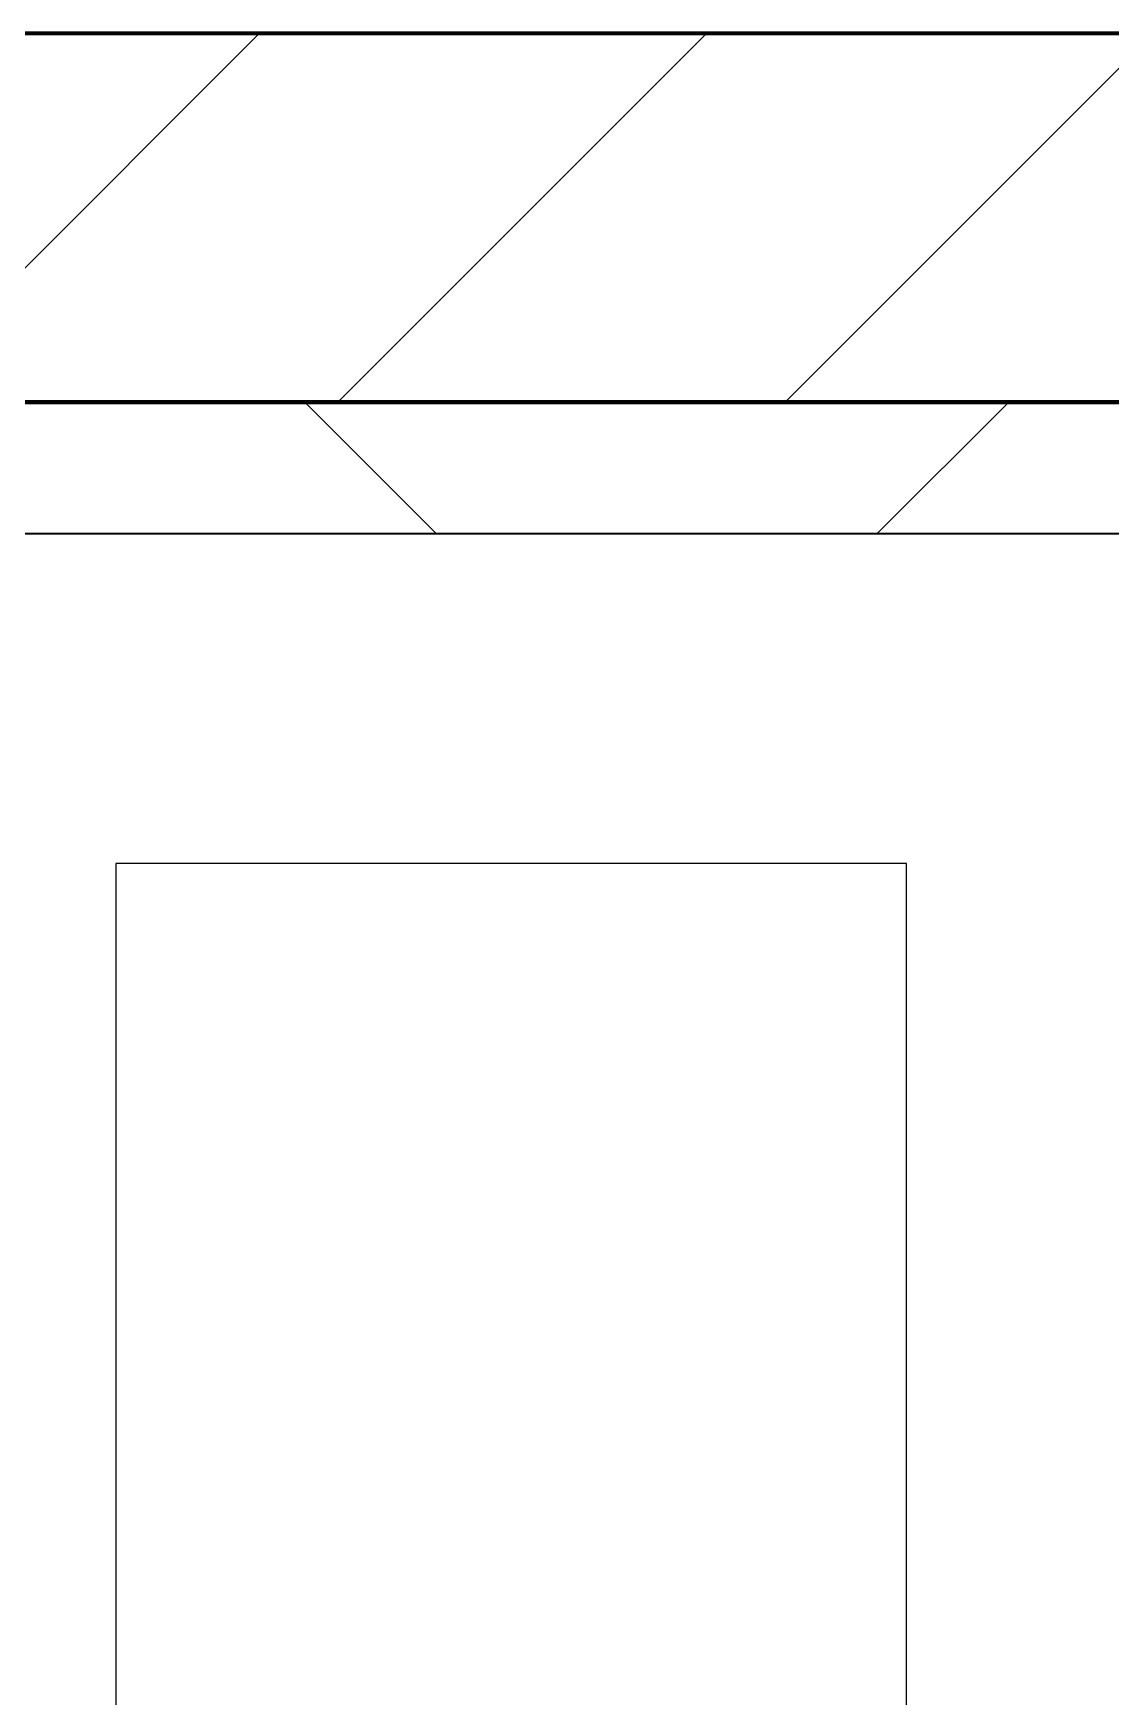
# Model space of a CAD drawing. Header units: millimetres. Extents: x -678720 to -601931, y -306 to 39239.
# Drawn here: x -666755 to -666346, y 8128 to 8759 of the extents above; entities that cross this region are included whole.
import ezdxf
from ezdxf.xclip import XClip

# ---------------------------------------------------------------- set-up
doc = ezdxf.new("R2010")
doc.units = ezdxf.units.MM
doc.header["$XCLIPFRAME"] = 0
doc.layers.add('000 - WIPEOUT', color=250, linetype='Continuous')
doc.layers.add('A11_ALU.SOLID SHEET', color=2, linetype='Continuous')
for name, color, linetype, lineweight in [('A-GLAZ-CURT', 2, 'Continuous', 9), ('A-WALL', 5, 'Continuous', 35), ('A-WALL-FNSH', 2, 'Continuous', 35), ('A-WALL-PATT', 1, 'Continuous', 35)]:
    doc.layers.add(name, color=color, linetype=linetype, lineweight=lineweight)

# ---------------------------------------------------------------- blocks, each defined once
blk = doc.blocks.new('PPLS-PP19_Custom Tile Pattern - Custom Tile Pattern-V78-4234-01 ENLARGED MULTI-PURPOSE LEVEL - REFLECTED CEILING PLAN - SHEET 5')
at = {"layer": 'A-GLAZ-CURT'}
for p, q in [((-300, 0), (300, 0)), ((300, 0), (-300, 0)), ((230.06, 0), (300, 0)), ((-300, -50), (300, -50)), ((300, -50), (-300, -50))]:
    blk.add_line(p, q, dxfattribs=at)
for points, knots in [([(171.51, 0), (176.48, 0), (193.23, 0), (201.73, 0), (208.81, 0), (213.9, 0), (241.96, 0), (266.73, 0), (281.71, 0), (291.71, 0), (296.52, 0), (297.86, 0), (298.09, 0)], [-7971.819559, -7971.819559, -7971.819559, -7971.819559, -7784.112253, -7606.717214, -7289.299508, -7042.621073, -6582.165592, -6068.460911, -5766.029927, -5566.724884, -5280.360606, -5199.253518, -5199.253518, -5199.253518, -5199.253518]), ([(300, 0), (288.22, 0), (262, 0), (230.43, 0), (219.94, 0), (219.02, 0)], [-12528.858583, -12528.858583, -12528.858583, -12528.858583, -11905.454923, -11162.864862, -10856.732305, -10856.732305, -10856.732305, -10856.732305]), ([(300, 0), (286.53, 0), (263.66, 0), (240.75, 0), (231.63, 0)], [-285.253232, -285.253232, -285.253232, -285.253232, -244.693688, -216.41141, -216.41141, -216.41141, -216.41141]), ([(284.76, 0), (284.76, 0), (285.09, 0), (287.47, 0), (293.59, 0), (297.76, 0), (300, 0)], [-4110.630118, -4110.630118, -4110.630118, -4110.630118, -4053.389046, -3959.664717, -3862.421465, -3746.95702, -3746.95702, -3746.95702, -3746.95702]), ([(297.38, 0), (295.84, 0), (291.62, 0), (285.38, 0), (284.87, 0)], [-4803.172655, -4803.172655, -4803.172655, -4803.172655, -4358.271401, -4143.037883, -4143.037883, -4143.037883, -4143.037883])]:
    blk.add_open_spline(points, degree=3, knots=knots, dxfattribs=at)
blk = doc.blocks.new('PPLS-PP19_Custom Tile Pattern - Custom Tile Pattern-V79-4234-01 ENLARGED MULTI-PURPOSE LEVEL - REFLECTED CEILING PLAN - SHEET 5')
at = {"layer": 'A-GLAZ-CURT'}
for p, q in [((-300, 0), (300, 0)), ((300, 0), (-300, 0)), ((-293.07, 0), (-275.75, 0)), ((-275.75, 0), (-293.07, 0)), ((-222.32, 0), (-205, 0)), ((-205, 0), (-222.32, 0)), ((-300, -50), (300, -50)), ((300, -50), (-300, -50))]:
    blk.add_line(p, q, dxfattribs=at)
at = {"layer": 'A-GLAZ-CURT', "flags": 128}
for points in [[(-300, 0), (-291.56, 0), (-283.3, 0), (-275.2, 0), (-267.26, 0), (-259.45, 0), (-251.77, 0), (-244.2, 0), (-236.74, 0)], [(-236.97, 0), (-244.39, 0), (-251.96, 0), (-259.67, 0), (-267.51, 0), (-275.48, 0), (-283.55, 0), (-291.73, 0), (-300, 0)], [(-236.52, 0), (-229.36, 0), (-222.06, 0), (-214.83, 0), (-207.71, 0), (-200.76, 0), (-194.02, 0), (-187.54, 0), (-181.38, 0), (-175.58, 0), (-170.58, 0)], [(-170.59, 0), (-174.47, 0), (-179.49, 0), (-184.81, 0), (-190.44, 0), (-196.37, 0), (-202.58, 0), (-209.04, 0), (-215.73, 0), (-222.63, 0), (-229.72, 0), (-236.52, 0)], [(-170.25, 0), (-165.64, 0), (-162.01, 0), (-159.53, 0), (-157.46, 0), (-154.52, 0), (-149.42, 0), (-141.84, 0), (-132.81, 0), (-126.08, 0)], [(-125.17, 0), (-128.55, 0), (-134.16, 0), (-140.03, 0), (-145.5, 0), (-150.63, 0), (-155.53, 0), (-160.27, 0), (-164.95, 0), (-169.65, 0)]]:
    blk.add_lwpolyline(points, dxfattribs=at)
at = {"layer": 'A-GLAZ-CURT'}
for points, knots in [([(-300, 0), (-284.65, 0), (-236.57, 0), (-174.61, 0), (-129.95, 0), (-110.8, 0), (-99.5, 0), (-91.46, 0)], [-5323.127839, -5323.127839, -5323.127839, -5323.127839, -4502.809032, -2700.551212, -1002.059161, -460.363443, 0, 0, 0, 0]), ([(-171.17, 0), (-184.6, 0), (-218.63, 0), (-262.56, 0), (-294.48, 0), (-300, 0)], [-16151.889957, -16151.889957, -16151.889957, -16151.889957, -15131.813646, -13729.592194, -13439.944408, -13439.944408, -13439.944408, -13439.944408]), ([(-137.88, 0), (-140.56, 0), (-147.66, 0), (-147.69, 0), (-158.72, 0), (-174.02, 0), (-185.59, 0), (-209.77, 0), (-232.01, 0), (-255.22, 0), (-262.59, 0), (-264.9, 0), (-265.4, 0)], [-3187.727384, -3187.727384, -3187.727384, -3187.727384, -2919.378265, -2477.344047, -2237.412286, -2029.680487, -1755.085331, -1400.429864, -858.079193, -543.655514, -208.940337, 0, 0, 0, 0]), ([(-258.6, 0), (-257.91, 0), (-254.26, 0), (-246.04, 0), (-239.02, 0), (-236.52, 0)], [-5722.54675, -5722.54675, -5722.54675, -5722.54675, -5657.471696, -5413.335975, -5277.402466, -5277.402466, -5277.402466, -5277.402466]), ([(-235.65, 0), (-231.17, 0), (-223.37, 0), (-213.1, 0), (-200.2, 0), (-187.01, 0), (-176.88, 0), (-171.08, 0)], [-5261.670502, -5261.670502, -5261.670502, -5261.670502, -5017.494783, -4832.723979, -4666.091899, -4349.945572, -4071.073527, -4071.073527, -4071.073527, -4071.073527]), ([(-133.82, 0), (-135.51, 0), (-137.8, 0), (-149.31, 0), (-162.01, 0), (-177.91, 0), (-199.46, 0), (-216.65, 0), (-231.26, 0), (-233.46, 0), (-234, 0)], [-2731.647847, -2731.647847, -2731.647847, -2731.647847, -2418.507304, -2308.929706, -2113.765672, -1763.376603, -1422.553702, -978.033455, -846.069444, -682.911962, -682.911962, -682.911962, -682.911962]), ([(-233.49, 0), (-233.44, 0), (-232.38, 0), (-230.74, 0), (-225.3, 0), (-223.63, 0)], [-455.274641, -455.274641, -455.274641, -455.274641, -440.605512, -119.536984, 0, 0, 0, 0]), ([(-223.63, 0), (-219.39, 0), (-206.17, 0), (-188.58, 0), (-169.02, 0), (-152.12, 0), (-136.84, 0), (-127.33, 0), (-124.19, 0), (-123.43, 0), (-123.28, 0)], [-5463.295695, -5463.295695, -5463.295695, -5463.295695, -5161.076232, -4739.070012, -4465.409639, -4149.119819, -3839.893365, -3647.167523, -3488.92562, -3439.852845, -3439.852845, -3439.852845, -3439.852845]), ([(-170.61, 0), (-169.29, 0), (-164.42, 0), (-158.7, 0), (-157.22, 0)], [-4063.578502, -4063.578502, -4063.578502, -4063.578502, -4000.813434, -3840.635403, -3840.635403, -3840.635403, -3840.635403]), ([(-104.69, 0), (-113.82, 0), (-134.24, 0), (-157.86, 0), (-170.6, 0)], [-18088.99392, -18088.99392, -18088.99392, -18088.99392, -17136.203329, -16166.485742, -16166.485742, -16166.485742, -16166.485742]), ([(-152.35, 0), (-151.03, 0), (-147.71, 0), (-143.57, 0), (-138.62, 0)], [-3494.978217, -3494.978217, -3494.978217, -3494.978217, -3371.022232, -3227.460399, -3227.460399, -3227.460399, -3227.460399]), ([(-118.78, 0), (-121.86, 0), (-126.28, 0), (-136.96, 0), (-147.46, 0), (-150.03, 0), (-150.57, 0)], [-5938.474035, -5938.474035, -5938.474035, -5938.474035, -5700.061948, -5508.838257, -5298.784692, -5196.16478, -5196.16478, -5196.16478, -5196.16478]), ([(-150.34, 0), (-150.07, 0), (-147.75, 0), (-142.6, 0), (-127.26, 0), (-113.24, 0), (-106.77, 0), (-105.23, 0)], [-4948.728362, -4948.728362, -4948.728362, -4948.728362, -4883.323924, -4440.880425, -4054.690705, -3793.097032, -3711.546272, -3711.546272, -3711.546272, -3711.546272]), ([(-104.69, 0), (-106.11, 0), (-117.75, 0), (-130.52, 0), (-147.74, 0), (-149.07, 0)], [-7080.521956, -7080.521956, -7080.521956, -7080.521956, -7004.680444, -6449.282163, -6277.220794, -6277.220794, -6277.220794, -6277.220794]), ([(-148.23, 0), (-146.94, 0), (-140.15, 0), (-137.28, 0), (-133.93, 0), (-128.78, 0), (-126.5, 0)], [-6162.058746, -6162.058746, -6162.058746, -6162.058746, -6017.569127, -5560.701257, -5364.112219, -5231.017328, -5231.017328, -5231.017328, -5231.017328]), ([(-104.72, 0), (-111.88, 0), (-123.44, 0), (-139.03, 0), (-146.11, 0), (-146.95, 0)], [-1331.084425, -1331.084425, -1331.084425, -1331.084425, -945.742622, -741.901385, -489.130243, -489.130243, -489.130243, -489.130243]), ([(-146.69, 0), (-146.59, 0), (-145.49, 0), (-135.69, 0), (-128.29, 0), (-125.15, 0)], [-420.34245, -420.34245, -420.34245, -420.34245, -406.956646, -290.263673, 0, 0, 0, 0]), ([(-127.41, 0), (-131.63, 0), (-133.16, 0), (-134.09, 0), (-134.15, 0)], [-8540.990293, -8540.990293, -8540.990293, -8540.990293, -8266.114998, -8246.473386, -8246.473386, -8246.473386, -8246.473386]), ([(-134.15, 0), (-133.32, 0), (-130.31, 0), (-117.33, 0), (-92.04, 0), (-74.02, 0), (-62.74, 0), (-60.36, 0), (-59.97, 0)], [-7657.439573, -7657.439573, -7657.439573, -7657.439573, -7293.749979, -6839.55839, -6236.997189, -5713.340575, -5140.470607, -5006.787413, -5006.787413, -5006.787413, -5006.787413]), ([(-120.13, 0), (-120.14, 0), (-120.24, 0), (-121.3, 0), (-129.25, 0), (-133.82, 0)], [-2933.992132, -2933.992132, -2933.992132, -2933.992132, -2920.575025, -2840.280255, -2731.647847, -2731.647847, -2731.647847, -2731.647847]), ([(-113.43, 0), (-113.44, 0), (-113.96, 0), (-119.73, 0), (-125.43, 0), (-127.03, 0), (-127.41, 0)], [-328.499627, -328.499627, -328.499627, -328.499627, -282.672656, -98.539552, -24.539552, 0, 0, 0, 0]), ([(-126.5, 0), (-122.44, 0), (-114.99, 0), (-107.93, 0), (-105.37, 0)], [-5231.017328, -5231.017328, -5231.017328, -5231.017328, -4994.692869, -4857.373233, -4857.373233, -4857.373233, -4857.373233]), ([(-125.15, 0), (-124.93, 0), (-121.96, 0), (-114.15, 0), (-106.83, 0), (-104.68, 0)], [-3362.7396, -3362.7396, -3362.7396, -3362.7396, -3342.215224, -3074.362186, -2960.854776, -2960.854776, -2960.854776, -2960.854776]), ([(-122.08, 0), (-122.01, 0), (-121.69, 0), (-121.2, 0), (-120.88, 0)], [-3136.336417, -3136.336417, -3136.336417, -3136.336417, -3110.304437, -3035.164275, -3035.164275, -3035.164275, -3035.164275]), ([(-39.69, 0), (-40.51, 0), (-45.14, 0), (-46.13, 0), (-60.59, 0), (-81.23, 0), (-99.51, 0), (-114.02, 0), (-117.28, 0), (-118.78, 0)], [-1732.054927, -1732.054927, -1732.054927, -1732.054927, -1672.078046, -1405.135169, -1060.00838, -740.068933, -229.489605, -116.330425, 0, 0, 0, 0]), ([(-117.74, 0), (-117.19, 0), (-114.78, 0), (-113.43, 0), (-113.43, 0)], [-821.249067, -821.249067, -821.249067, -821.249067, -394.672656, -330.879064, -330.879064, -330.879064, -330.879064]), ([(-38.81, 0), (-38.97, 0), (-40.95, 0), (-44.32, 0), (-58.97, 0), (-85.2, 0), (-107.61, 0), (-116.56, 0), (-117.56, 0)], [-3885.365124, -3885.365124, -3885.365124, -3885.365124, -3858.647035, -3538.256648, -2842.901703, -2193.204658, -1433.981041, -985.49888, -985.49888, -985.49888, -985.49888]), ([(-115.82, 0), (-114.96, 0), (-110.41, 0), (-96.78, 0), (-71.33, 0), (-42.53, 0), (-12.78, 0), (4.23, 0), (9.64, 0), (10.14, 0), (10.18, 0)], [-5724.064692, -5724.064692, -5724.064692, -5724.064692, -5430.283136, -5103.229623, -4799.173296, -4065.652676, -3589.737505, -3285.047089, -3066.359526, -3044.715262, -3044.715262, -3044.715262, -3044.715262]), ([(-39.19, 0), (-39.71, 0), (-45.29, 0), (-56.24, 0), (-75.59, 0), (-94, 0), (-112.01, 0), (-114.94, 0), (-115.63, 0)], [-1826.829157, -1826.829157, -1826.829157, -1826.829157, -1792.521578, -1466.981642, -1208.454564, -789.402658, -501.969187, -243.577221, -243.577221, -243.577221, -243.577221]), ([(-72.93, 0), (-75.51, 0), (-84.86, 0), (-96.58, 0), (-104.68, 0)], [-19442.345229, -19442.345229, -19442.345229, -19442.345229, -18935.241197, -18089.392985, -18089.392985, -18089.392985, -18089.392985]), ([(-104.68, 0), (-99.04, 0), (-88.56, 0), (-75.26, 0), (-68.41, 0), (-65.12, 0), (-63.63, 0)], [-3701.848902, -3701.848902, -3701.848902, -3701.848902, -3402.597032, -3144.956779, -3050.982048, -2969.237017, -2969.237017, -2969.237017, -2969.237017]), ([(-86.16, 0), (-91.37, 0), (-97.43, 0), (-103.89, 0), (-104.68, 0)], [-1681.3698, -1681.3698, -1681.3698, -1681.3698, -1374.161226, -1331.737359, -1331.737359, -1331.737359, -1331.737359]), ([(-104.67, 0), (-99.06, 0), (-84.01, 0), (-63.44, 0), (-54.4, 0), (-48.93, 0), (-42.45, 0), (-38.95, 0)], [-4844.860706, -4844.860706, -4844.860706, -4844.860706, -4542.524482, -4008.285538, -3689.699207, -3546.54457, -3362.796854, -3362.796854, -3362.796854, -3362.796854]), ([(-39.4, 0), (-43.56, 0), (-56.17, 0), (-76.81, 0), (-96.3, 0), (-104.11, 0)], [-8369.627725, -8369.627725, -8369.627725, -8369.627725, -8073.216054, -7508.296369, -7090.9346, -7090.9346, -7090.9346, -7090.9346]), ([(-103.63, 0), (-102.87, 0), (-96.51, 0), (-85.29, 0), (-71.67, 0), (-65.93, 0), (-65.07, 0)], [-2942.39715, -2942.39715, -2942.39715, -2942.39715, -2902.289527, -2605.247022, -2322.099534, -2241.8264, -2241.8264, -2241.8264, -2241.8264]), ([(-91.46, 0), (-90.09, 0), (-84.7, 0), (-77.43, 0), (-72.73, 0), (-72.64, 0), (-72.64, 0)], [-19832.387487, -19832.387487, -19832.387487, -19832.387487, -19753.885894, -19541.04734, -19478.625389, -19471.062469, -19471.062469, -19471.062469, -19471.062469]), ([(-63.96, 0), (-64.13, 0), (-72.5, 0), (-80.63, 0), (-86.16, 0)], [-2171.769325, -2171.769325, -2171.769325, -2171.769325, -2007.031671, -1681.3698, -1681.3698, -1681.3698, -1681.3698]), ([(-29.03, 0), (-33.97, 0), (-43.74, 0), (-56.37, 0), (-71.66, 0), (-77.83, 0), (-82.66, 0), (-83.28, 0), (-83.28, 0)], [-2680.714891, -2680.714891, -2680.714891, -2680.714891, -2413.671296, -2161.752162, -2006.592567, -1646.621388, -1424.436217, -1393.971743, -1393.971743, -1393.971743, -1393.971743]), ([(-83.28, 0), (-83.28, 0), (-82.91, 0), (-76.14, 0), (-62.97, 0), (-50.15, 0), (-42.19, 0), (-39.92, 0)], [-1393.4169, -1393.4169, -1393.4169, -1393.4169, -1353.722004, -1274.333717, -1073.56893, -651.549973, -428.914382, -428.914382, -428.914382, -428.914382]), ([(-66.39, 0), (-66.39, 0), (-63.63, 0), (-53.63, 0), (-34.42, 0), (-29.82, 0), (-29.19, 0)], [-2493.31794, -2493.31794, -2493.31794, -2493.31794, -2315.303971, -1809.437387, -963.711516, -666.19313, -666.19313, -666.19313, -666.19313]), ([(31.18, 0), (25.97, 0), (11.99, 0), (-16.92, 0), (-47.42, 0), (-65.77, 0), (-66.37, 0), (-66.38, 0)], [-4496.803627, -4496.803627, -4496.803627, -4496.803627, -4222.080604, -3745.412743, -2981.410125, -2542.574734, -2498.224237, -2498.224237, -2498.224237, -2498.224237]), ([(-63.63, 0), (-61.49, 0), (-57.39, 0), (-54.49, 0), (-45.2, 0), (-40.79, 0), (-40.46, 0), (-40.44, 0)], [-2969.237017, -2969.237017, -2969.237017, -2969.237017, -2851.217951, -2734.127174, -2474.780881, -2410.990208, -2350.645972, -2350.645972, -2350.645972, -2350.645972]), ([(-58.83, 0), (-58.37, 0), (-57.29, 0), (-54.23, 0), (-46.33, 0), (-42.62, 0), (-41.76, 0)], [-4859.52896, -4859.52896, -4859.52896, -4859.52896, -4680.891996, -4469.85053, -4321.566175, -4270.495146, -4270.495146, -4270.495146, -4270.495146]), ([(-51.83, 0), (-51.83, 0), (-51.78, 0), (-47.4, 0), (-46.01, 0), (-40.22, 0), (-36.78, 0)], [-632.814994, -632.814994, -632.814994, -632.814994, -627.965721, -508.377888, -260.442412, 0, 0, 0, 0]), ([(76.63, 0), (74.8, 0), (67.65, 0), (53.52, 0), (37, 0), (24.07, 0), (12.82, 0), (-2.9, 0), (-20.62, 0), (-32.81, 0), (-44.85, 0), (-51.43, 0), (-51.79, 0)], [-3095.572228, -3095.572228, -3095.572228, -3095.572228, -2950.589685, -2634.532728, -2313.748533, -2106.613311, -1925.670641, -1617.263037, -1290.787923, -1039.307308, -819.71621, -644.910881, -644.910881, -644.910881, -644.910881]), ([(-41.76, 0), (-39.9, 0), (-37.72, 0), (-36.92, 0), (-36.77, 0)], [-4270.495146, -4270.495146, -4270.495146, -4270.495146, -4161.040818, -4106.245333, -4106.245333, -4106.245333, -4106.245333]), ([(-38.75, 0), (-37.91, 0), (-28.63, 0), (-18.03, 0), (8.61, 0), (15.02, 0), (22.17, 0), (25.73, 0), (27.13, 0)], [-3359.170446, -3359.170446, -3359.170446, -3359.170446, -3315.260113, -2864.387349, -2439.246196, -2084.094819, -1956.422387, -1876.975858, -1876.975858, -1876.975858, -1876.975858]), ([(-26.75, 0), (-27.82, 0), (-32.14, 0), (-36.69, 0), (-38.75, 0)], [-8718.362214, -8718.362214, -8718.362214, -8718.362214, -8532.293389, -8385.18147, -8385.18147, -8385.18147, -8385.18147]), ([(9.32, 0), (9.08, 0), (7.65, 0), (2.57, 0), (-12.23, 0), (-25.01, 0), (-34.35, 0), (-38.74, 0)], [-2922.926651, -2922.926651, -2922.926651, -2922.926651, -2882.788014, -2720.818881, -2518.50168, -2125.455881, -1836.493425, -1836.493425, -1836.493425, -1836.493425]), ([(-38.67, 0), (-37.83, 0), (-35.3, 0), (-33.57, 0), (-29.94, 0), (-28.57, 0)], [-386.224049, -386.224049, -386.224049, -386.224049, -296.515819, -83.513472, 0, 0, 0, 0]), ([(-36.33, 0), (-36.43, 0), (-36.84, 0), (-37.8, 0), (-38.34, 0)], [-1855.773136, -1855.773136, -1855.773136, -1855.773136, -1810.870157, -1766.403608, -1766.403608, -1766.403608, -1766.403608]), ([(-36.78, 0), (-32.43, 0), (-19.22, 0), (8.83, 0), (43.36, 0), (70.92, 0), (82.12, 0), (83.66, 0)], [-6191.144455, -6191.144455, -6191.144455, -6191.144455, -5862.463379, -5340.621928, -4573.028122, -4094.177415, -3869.465285, -3869.465285, -3869.465285, -3869.465285]), ([(-36.29, 0), (-36.29, 0), (-34.66, 0), (-28.88, 0), (-26.95, 0), (-26.54, 0)], [-9150.272121, -9150.272121, -9150.272121, -9150.272121, -9057.163041, -8919.836787, -8834.607043, -8834.607043, -8834.607043, -8834.607043]), ([(30.82, 0), (29.27, 0), (20.14, 0), (3.54, 0), (-16.58, 0), (-34.76, 0), (-36.04, 0)], [-10462.034656, -10462.034656, -10462.034656, -10462.034656, -10363.088938, -9884.23066, -9424.652049, -9182.880979, -9182.880979, -9182.880979, -9182.880979]), ([(-33.34, 0), (-33.34, 0), (-32.93, 0), (-31.16, 0), (-30.52, 0)], [-2415.024266, -2415.024266, -2415.024266, -2415.024266, -2357.633367, -2323.618664, -2323.618664, -2323.618664, -2323.618664]), ([(26.01, 0), (25.86, 0), (18.28, 0), (2.64, 0), (-17.84, 0), (-30.57, 0), (-31.82, 0), (-32, 0)], [-3775.88033, -3775.88033, -3775.88033, -3775.88033, -3766.694881, -3333.063701, -2994.501669, -2698.150104, -2614.070998, -2614.070998, -2614.070998, -2614.070998]), ([(-30.76, 0), (-30.73, 0), (-29.99, 0), (-23.47, 0), (-15.75, 0), (-15.19, 0)], [-54176.191683, -54176.191683, -54176.191683, -54176.191683, -54157.274271, -53749.15266, -53717.791567, -53717.791567, -53717.791567, -53717.791567]), ([(-30.52, 0), (-27.11, 0), (-17.83, 0), (4.88, 0), (18.66, 0), (26.74, 0)], [-2323.618664, -2323.618664, -2323.618664, -2323.618664, -2142.497158, -1716.209403, -1258.626777, -1258.626777, -1258.626777, -1258.626777]), ([(-13, 0), (-14.35, 0), (-17.68, 0), (-25.97, 0), (-29.52, 0), (-30.21, 0)], [-55207.591944, -55207.591944, -55207.591944, -55207.591944, -54789.006179, -54461.685999, -54290.791712, -54290.791712, -54290.791712, -54290.791712]), ([(8.33, 0), (8.19, 0), (7.18, 0), (0.32, 0), (-13.89, 0), (-24.92, 0), (-29.03, 0)], [-3574.286521, -3574.286521, -3574.286521, -3574.286521, -3526.962355, -3285.499107, -2903.012179, -2680.714891, -2680.714891, -2680.714891, -2680.714891]), ([(-28.98, 0), (-28.66, 0), (-27.39, 0), (-24.45, 0), (-22.56, 0)], [-166.548282, -166.548282, -166.548282, -166.548282, -102.06493, 0, 0, 0, 0]), ([(-28.57, 0), (-26.93, 0), (-20.29, 0), (-11.45, 0), (2.08, 0), (13.15, 0), (21.24, 0), (24.62, 0), (24.72, 0), (24.72, 0)], [-5361.429781, -5361.429781, -5361.429781, -5361.429781, -5261.36855, -5050.479954, -4785.90057, -4596.498881, -4445.288762, -4384.376941, -4376.041937, -4376.041937, -4376.041937, -4376.041937]), ([(-22.56, 0), (-20.27, 0), (-17.03, 0), (-11.36, 0), (-7.66, 0), (-6.6, 0), (-6.44, 0)], [-56468.192263, -56468.192263, -56468.192263, -56468.192263, -56344.022017, -56303.229861, -56166.290093, -56124.392176, -56124.392176, -56124.392176, -56124.392176]), ([(-15.19, 0), (-13.07, 0), (7.48, 0), (42.82, 0), (88.72, 0), (120.63, 0), (138.28, 0), (138.53, 0)], [-461.142613, -461.142613, -461.142613, -461.142613, -429.606584, -390.253598, -346.313304, -291.370682, -290.5735, -290.5735, -290.5735, -290.5735]), ([(-6.54, 0), (-6.73, 0), (-7.2, 0), (-7.6, 0), (-7.79, 0)], [-56009.792147, -56009.792147, -56009.792147, -56009.792147, -55949.290093, -55895.192118, -55895.192118, -55895.192118, -55895.192118]), ([(-2.63, 0), (-2.47, 0), (-1.22, 0), (4.92, 0), (15.97, 0), (22.54, 0), (24.49, 0)], [-226.825321, -226.825321, -226.825321, -226.825321, -220.269177, -206.416616, -198.214427, -187.717507, -187.717507, -187.717507, -187.717507]), ([(26.99, 0), (23.84, 0), (10.74, 0), (3.08, 0), (-1.67, 0), (-2.25, 0)], [-297.219386, -297.219386, -297.219386, -297.219386, -285.83788, -246.234814, -234.646884, -234.646884, -234.646884, -234.646884]), ([(24.69, 0), (24.54, 0), (20.99, 0), (15.48, 0), (10.8, 0), (9.63, 0)], [-4368.572414, -4368.572414, -4368.572414, -4368.572414, -4306.476363, -4080.000647, -3772.857994, -3772.857994, -3772.857994, -3772.857994]), ([(18.16, 0), (19.15, 0), (24.25, 0), (25.66, 0), (26.12, 0)], [-5700.113719, -5700.113719, -5700.113719, -5700.113719, -5554.232259, -5302.431367, -5302.431367, -5302.431367, -5302.431367]), ([(26.94, 0), (24.66, 0), (20.4, 0), (18.85, 0), (18.16, 0)], [-6089.998379, -6089.998379, -6089.998379, -6089.998379, -5972.647715, -5832.674503, -5832.674503, -5832.674503, -5832.674503]), ([(93.08, 0), (89.53, 0), (84.61, 0), (74.4, 0), (62.26, 0), (51.85, 0), (43.81, 0), (32.53, 0), (27.96, 0), (27.14, 0)], [-7462.336298, -7462.336298, -7462.336298, -7462.336298, -7135.649961, -6924.452779, -6738.82075, -6548.303034, -6314.283804, -6135.05769, -6093.411261, -6093.411261, -6093.411261, -6093.411261]), ([(103.09, 0), (101.08, 0), (86.31, 0), (63.34, 0), (39.66, 0), (29.96, 0), (27.15, 0)], [-375.435014, -375.435014, -375.435014, -375.435014, -369.147452, -330.153101, -307.516438, -297.410842, -297.410842, -297.410842, -297.410842]), ([(27.15, 0), (27.94, 0), (30.84, 0), (37.44, 0), (45.92, 0), (57.76, 0), (64.47, 0), (72.74, 0), (75.22, 0), (76.03, 0), (76.21, 0)], [-1250.954603, -1250.954603, -1250.954603, -1250.954603, -1206.526904, -1089.329421, -901.315459, -753.071572, -495.328968, -421.953223, -334.951786, -290.452333, -290.452333, -290.452333, -290.452333]), ([(70.61, 0), (66.16, 0), (55.8, 0), (40.21, 0), (32.21, 0), (27.19, 0)], [-4647.237329, -4647.237329, -4647.237329, -4647.237329, -4326.416877, -4098.545751, -3799.024993, -3799.024993, -3799.024993, -3799.024993]), ([(27.44, 0), (27.9, 0), (29.54, 0), (38.07, 0), (53.39, 0), (71.67, 0), (84.83, 0), (85.88, 0), (90.84, 0), (92.75, 0)], [-5037.309798, -5037.309798, -5037.309798, -5037.309798, -4887.603822, -4705.298446, -4353.683244, -3960.84581, -3759.045785, -3336.541051, -2916.337252, -2916.337252, -2916.337252, -2916.337252]), ([(27.59, 0), (28.45, 0), (32.39, 0), (39.04, 0), (51.19, 0), (58.74, 0), (61.34, 0), (61.45, 0)], [-1868.220474, -1868.220474, -1868.220474, -1868.220474, -1818.904206, -1645.594513, -1443.202566, -1228.752106, -1120.932285, -1120.932285, -1120.932285, -1120.932285]), ([(27.89, 0), (29.09, 0), (33.4, 0), (48.37, 0), (71.92, 0), (100.57, 0), (116.36, 0), (128.63, 0), (128.95, 0)], [-147.777612, -147.777612, -147.777612, -147.777612, -135.792042, -118.513713, -97.899267, -63.759246, -39.050993, -35.895543, -35.895543, -35.895543, -35.895543]), ([(53.18, 0), (53.06, 0), (52.22, 0), (44.99, 0), (36.46, 0), (30.82, 0)], [-622.740158, -622.740158, -622.740158, -622.740158, -566.066452, -360.610861, 0, 0, 0, 0]), ([(136.44, 0), (121.66, 0), (86.93, 0), (51.16, 0), (31.18, 0)], [-106.750556, -106.750556, -106.750556, -106.750556, -59.610984, 0, 0, 0, 0]), ([(159.03, 0), (154.46, 0), (141.1, 0), (109.77, 0), (76.86, 0), (57.82, 0), (46.51, 0), (41.18, 0), (36.02, 0), (35.54, 0), (35.54, 0)], [-503.26526, -503.26526, -503.26526, -503.26526, -458.593899, -401.860199, -357.622665, -341.267687, -334.000314, -326.15566, -319.318397, -317.489778, -317.489778, -317.489778, -317.489778]), ([(36.29, 0), (37.77, 0), (48.82, 0), (64.79, 0), (95.91, 0), (124.45, 0), (132.42, 0), (134.6, 0)], [-314.598523, -314.598523, -314.598523, -314.598523, -305.899624, -287.17622, -249.500363, -194.761443, -152.241002, -152.241002, -152.241002, -152.241002]), ([(61.47, 0), (61.47, 0), (61.21, 0), (54.61, 0), (53.71, 0), (53.56, 0)], [-1113.311073, -1113.311073, -1113.311073, -1113.311073, -1096.402191, -891.204116, -747.28819, -747.28819, -747.28819, -747.28819]), ([(76.22, 0), (75.58, 0), (73.64, 0), (71.05, 0), (70.61, 0)], [-193.634889, -193.634889, -193.634889, -193.634889, -31.537676, 0, 0, 0, 0])]:
    blk.add_open_spline(points, degree=3, knots=knots, dxfattribs=at)
for points in [[(-38.76, 0), (-38.28, 0), (-37.79, 0), (-37.36, 0)], [(-36.62, 0), (-36.62, 0), (-37.17, 0), (-37.85, 0)], [(24.49, 0), (25.23, 0), (25.72, 0), (26.04, 0)]]:
    blk.add_open_spline(points, degree=3, dxfattribs=at)
blk = doc.blocks.new('*U321')
at = {"layer": 'A-GLAZ-CURT', "rotation": 180}
for name, p in [('PPLS-PP19_Custom Tile Pattern - Custom Tile Pattern-V79-4234-01 ENLARGED MULTI-PURPOSE LEVEL - REFLECTED CEILING PLAN - SHEET 5', (-33665, -710)), ('PPLS-PP19_Custom Tile Pattern - Custom Tile Pattern-V78-4234-01 ENLARGED MULTI-PURPOSE LEVEL - REFLECTED CEILING PLAN - SHEET 5', (-33065, -710))]:
    blk.add_blockref(name, p, dxfattribs=at)
blk = doc.blocks.new('*U605')
at = {"color": 3}
blk.add_wipeout([(-275, -15650), (275, -15650), (275, -15950), (-275, -15950)], dxfattribs=at).dxf.layer = '000 - WIPEOUT'
at = {"layer": 'A11_ALU.SOLID SHEET', "color": 0, "linetype": 'ByBlock'}
blk.add_lwpolyline([(-275, -15950), (275, -15950), (275, -15650), (-275, -15650)], close=True, dxfattribs=at)
blk = doc.blocks.new('*U743')
blk.add_lwpolyline([(21173.36, -580), (28210, -580), (28210, -6849.96), (45954.15, -6849.96), (45954.15, 600), (82995.06, 600), (83086.47, 650), (90052, 650), (90392, 990), (103159.16, 990), (103159.16, 4990), (21173.36, 4990), (21173.36, 3485.45), (21203.36, 3485.45), (21203.36, 925.54), (21173.36, 925.54), (21173.36, -580)])
at = {"layer": 'A11_ALU.SOLID SHEET', "color": 0, "linetype": 'ByBlock', "rotation": 90}
blk.add_blockref('*U605', (62308.5, 4590), dxfattribs=at)

msp = doc.modelspace()

# ---------------------------------------------------------------- block references
at = {"layer": 'A11_ALU.SOLID SHEET'}
ref = msp.add_blockref('*U743', (-744682.37, 3579.02), dxfattribs=at)
XClip(ref).set_block_clipping_path([(69798.6834257276, -3885.5002684942), (120965.0023936313, 33679.9972602262)])

# ---------------------------------------------------------------- next in the draw order: hatches: boundary and pattern name
at = {"layer": 'A-WALL-PATT', "lineweight": 9}
h = msp.add_hatch(dxfattribs=at)
h.set_pattern_fill('FP_2', color=256, style=0, pattern_type=2)
h.set_pattern_definition([(45, (0, 0), (-84.852814, 84.852814), [])])
h.paths.add_polyline_path([(-645614.94, 8619.02), (-644025.62, 8619.02), (-644076.02, 8641.53), (-644079.79, 8639.36), (-644084.96, 8639.36), (-644091.03, 8644.02), (-644092.03, 8648.69), (-644157.37, 8677.88), (-644139.02, 8718.97), (-643915.31, 8619.02), (-632557.37, 8619.02), (-632557.37, 8759.02), (-674883.69, 8759.02), (-674883.69, 8619.02), (-672825.62, 8619.02), (-672876.02, 8641.53), (-672879.79, 8639.36), (-672884.96, 8639.36), (-672891.03, 8644.02), (-672892.03, 8648.69), (-672957.37, 8677.88), (-672939.02, 8718.97), (-672715.31, 8619.02), (-669225.62, 8619.02), (-669276.02, 8641.53), (-669279.79, 8639.36), (-669284.96, 8639.36), (-669291.03, 8644.02), (-669292.03, 8648.69), (-669357.37, 8677.88), (-669339.02, 8718.97), (-669115.31, 8619.02), (-665625.62, 8619.02), (-665676.02, 8641.53), (-665679.79, 8639.36), (-665684.96, 8639.36), (-665691.03, 8644.02), (-665692.03, 8648.69), (-665757.37, 8677.88), (-665739.02, 8718.97), (-665515.31, 8619.02), (-662025.62, 8619.02), (-662076.02, 8641.53), (-662079.79, 8639.36), (-662084.96, 8639.36), (-662091.03, 8644.02), (-662092.03, 8648.69), (-662157.37, 8677.88), (-662139.02, 8718.97), (-661915.31, 8619.02), (-658425.62, 8619.02), (-658476.02, 8641.53), (-658479.79, 8639.36), (-658484.96, 8639.36), (-658491.03, 8644.02), (-658492.03, 8648.69), (-658557.37, 8677.88), (-658539.02, 8718.97), (-658315.31, 8619.02), (-654825.62, 8619.02), (-654876.02, 8641.53), (-654879.79, 8639.36), (-654884.96, 8639.36), (-654891.03, 8644.02), (-654892.03, 8648.69), (-654957.37, 8677.88), (-654939.02, 8718.97), (-654715.31, 8619.02), (-651225.62, 8619.02), (-651276.02, 8641.53), (-651279.79, 8639.36), (-651284.96, 8639.36), (-651291.03, 8644.02), (-651292.03, 8648.69), (-651357.37, 8677.88), (-651339.02, 8718.97), (-651115.31, 8619.02), (-647625.62, 8619.02), (-647676.02, 8641.53), (-647679.79, 8639.36), (-647684.96, 8639.36), (-647691.03, 8644.02), (-647692.03, 8648.69), (-647757.37, 8677.88), (-647739.02, 8718.97), (-647515.31, 8619.02), (-645746.78, 8619.02)])
h = msp.add_hatch(dxfattribs=at)
h.set_pattern_fill('FP_3', color=256, style=0, pattern_type=2)
h.set_pattern_definition([(45, (0, 0), (-212.13203, 212.13203), []), (135, (0, 0), (-212.13203, -212.13203), [])])
h.paths.add_polyline_path([(-637582.37, 8569.02), (-637582.37, 8619.02), (-643915.31, 8619.02), (-643803.39, 8569.02), (-641132.34, 8569.02)])
h.paths.add_polyline_path([(-659985.63, 8569.02), (-658313.71, 8569.02), (-658425.62, 8619.02), (-661915.31, 8619.02), (-661803.39, 8569.02), (-660051.55, 8569.02)])
h.paths.add_polyline_path([(-653657.25, 8569.02), (-651113.71, 8569.02), (-651225.62, 8619.02), (-654715.31, 8619.02), (-654603.39, 8569.02), (-653782.37, 8569.02)])
h.paths.add_polyline_path([(-643913.71, 8569.02), (-644025.62, 8619.02), (-647515.31, 8619.02), (-647403.39, 8569.02), (-643966.93, 8569.02)])
h.paths.add_polyline_path([(-658203.39, 8569.02), (-654713.71, 8569.02), (-654825.62, 8619.02), (-658315.31, 8619.02), (-658205.78, 8570.08)])
h.paths.add_polyline_path([(-662292.85, 8569.02), (-661913.71, 8569.02), (-662025.62, 8619.02), (-665515.31, 8619.02), (-665403.39, 8569.02), (-662358.77, 8569.02)])
h.paths.add_polyline_path([(-647513.71, 8569.02), (-647625.62, 8619.02), (-651115.31, 8619.02), (-651003.39, 8569.02), (-647526.64, 8569.02)])
h.paths.add_polyline_path([(-666973.22, 8569.02), (-665513.71, 8569.02), (-665625.62, 8619.02), (-669115.31, 8619.02), (-669003.39, 8569.02), (-667105.06, 8569.02)])
h.paths.add_polyline_path([(-670928.45, 8569.02), (-669113.71, 8569.02), (-669225.62, 8619.02), (-672715.31, 8619.02), (-672603.39, 8569.02), (-670994.37, 8569.02)])
h.paths.add_polyline_path([(-672906.07, 8569.02), (-672713.71, 8569.02), (-672825.62, 8619.02), (-674883.69, 8619.02), (-674883.69, 8569.02), (-672957.37, 8569.02)])

# ---------------------------------------------------------------- next in the draw order: linework, layer by layer
at = {"layer": 'A-WALL', "color": 7, "lineweight": 70}
for p, q in [((-668182.37, 8759.02), (-665782.37, 8759.02)), ((-665782.37, 8619.02), (-668182.37, 8619.02)), ((-668182.37, 8619.02), (-665782.37, 8619.02))]:
    msp.add_line(p, q, dxfattribs=at)
at = {"layer": 'A-WALL-FNSH', "color": 250}
msp.add_line((-665782.37, 8569.02), (-668182.37, 8569.02), dxfattribs=at)

# ---------------------------------------------------------------- next in the draw order: block references
msp.add_blockref('*U321', (-633017.37, 9279.02))

doc.saveas('drawing.dxf')
